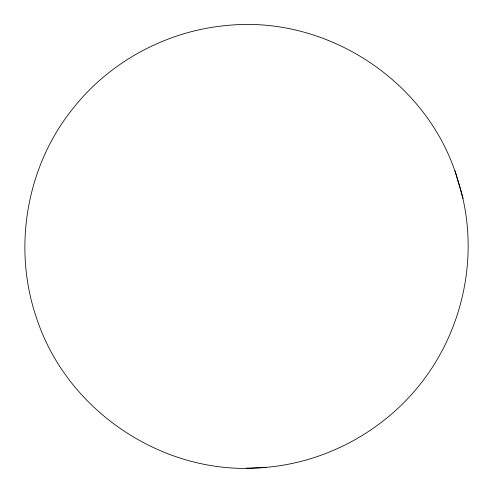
<?xml version="1.0" encoding="UTF-8"?>
<svg xmlns="http://www.w3.org/2000/svg" width="493" height="493" viewBox="0 0 493 493"><rect width="100%" height="100%" fill="white"/><g stroke="black" fill="none" stroke-linecap="round" stroke-linejoin="round"><path stroke-width="0.74" d="M266.177 467.339C326.902 462.101 384.565 430.463 421.786 382.217C465.528 325.99 480.139 248.022 457.787 180.148C429.76 83.157 329.188 15.979 228.974 25.279C168.674 30.153 110.919 60.54 73.346 108.041C26.271 165.993 12.263 248.164 36.747 318.62C67.874 413.134 167.182 477.742 266.177 467.339L246.223 468.177M463.081 198.426L455.033 170.763"/></g></svg>
